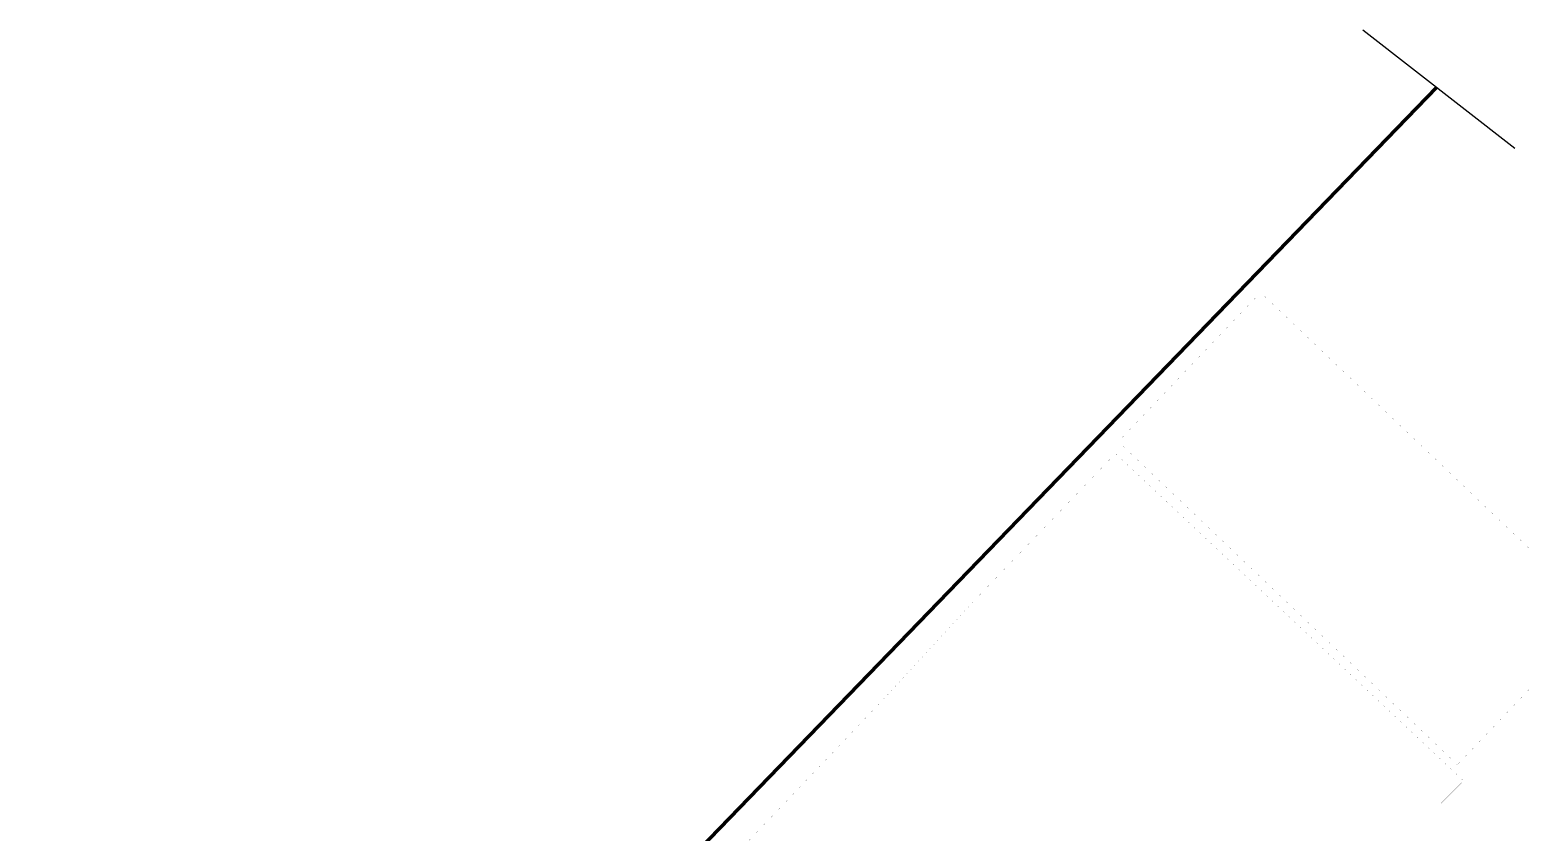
# Model space of a CAD drawing. Header units: metres. Extents: x 0 to 7617939, y 0 to 4642111.
# Drawn here: x 7616186.6 to 7616266.3, y 4641470.5 to 4641513.3 of the extents above; entities that cross this region are included whole.
import ezdxf

# ---------------------------------------------------------------- set-up
doc = ezdxf.new("R2010")
doc.units = ezdxf.units.M
doc.header["$MEASUREMENT"] = 0
for name, color, linetype, lineweight in [('parcels_o — WF.WFI_GML_PARC', 1, 'Continuous', 0), ('U-3.1 REGULACIONA LINIJA', 84, 'Continuous', 80), ('U-5.2 ELEMENTI NA SOOBRAKAJNICA', 7, 'Continuous', 9)]:
    doc.layers.add(name, color=color, linetype=linetype, lineweight=lineweight)

msp = doc.modelspace()

# ---------------------------------------------------------------- linework, layer by layer
at = {"layer": 'parcels_o — WF.WFI_GML_PARC', "color": 3, "linetype": 'Continuous', "const_width": 0.00234, "flags": 128}
msp.add_lwpolyline([(7616244.68, 4641491.35), (7616252.27, 4641499.31), (7616270.36, 4641482.06), (7616262.77, 4641474.1), (7616244.68, 4641491.35)], close=True, dxfattribs=at)
msp.add_lwpolyline([(7616222.24, 4641467.2), (7616227.05, 4641472.23), (7616232.1, 4641477.54), (7616236.9, 4641482.76), (7616244.53, 4641490.71), (7616263.1, 4641473.24), (7616254.83, 4641464.99)], dxfattribs=at)
at = {"layer": 'U-3.1 REGULACIONA LINIJA'}
msp.add_lwpolyline([(7616261.666, 4641510.266), (7616217.01, 4641464.1), (7616202.65, 4641448.98), (7616192.4, 4641438.57), (7616186.607, 4641432.303)], dxfattribs=at)
at = {"layer": 'U-5.2 ELEMENTI NA SOOBRAKAJNICA', "linetype": 'Continuous', "lineweight": 25}
msp.add_lwpolyline([(7616257.734, 4641513.33), (7616265.839, 4641507.015)], dxfattribs=at)

doc.saveas('drawing.dxf')
